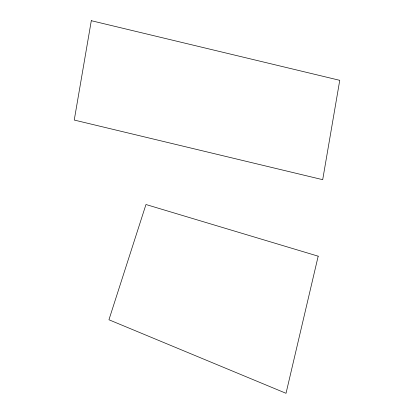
<?xml version="1.0" encoding="UTF-8"?>
<svg xmlns="http://www.w3.org/2000/svg" width="414" height="414" viewBox="0 0 414 414"><rect width="100%" height="100%" fill="white"/><g stroke="black" fill="none" stroke-linecap="round" stroke-linejoin="round"><path stroke-width="0.62" d="M91.303 20.7L74.246 120.055L322.697 179.681L339.754 80.326L91.303 20.7M318.185 256.188L286.022 393.3L108.939 319.768L145.971 204.516L318.185 256.188"/></g></svg>
